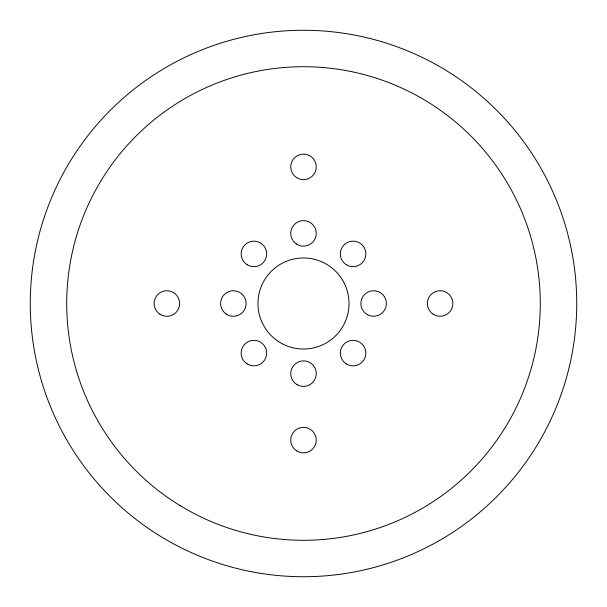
<?xml version="1.0" encoding="UTF-8"?>
<svg xmlns="http://www.w3.org/2000/svg" width="607" height="607" viewBox="0 0 607 607"><rect width="100%" height="100%" fill="white"/><g stroke="black" fill="none" stroke-linecap="round" stroke-linejoin="round"><path stroke-width="0.91" d="M278.302 341.43A45.54 45.54 0 0 0 348.949 306.36A45.54 45.54 0 0 0 283.249 262.71A45.54 45.54 0 0 0 278.302 341.43M247.193 363.927A12.747 12.747 0 0 0 266.655 353.486A12.747 12.747 0 0 0 247.884 341.855A12.747 12.747 0 0 0 247.193 363.927M297.127 384.671A12.747 12.747 0 0 0 316.247 373.631A12.747 12.747 0 0 0 297.127 362.584A12.747 12.747 0 0 0 297.127 384.671M346.369 363.927A12.747 12.747 0 0 0 365.831 353.486A12.747 12.747 0 0 0 347.06 341.855A12.747 12.747 0 0 0 346.369 363.927M367.25 314.54A12.747 12.747 0 0 0 386.378 303.5A12.747 12.747 0 0 0 367.25 292.46A12.747 12.747 0 0 0 367.25 314.54M346.369 264.751A12.747 12.747 0 0 0 365.831 254.31A12.747 12.747 0 0 0 347.06 242.671A12.747 12.747 0 0 0 346.369 264.751M296.444 243.991A12.747 12.747 0 0 0 316.224 234.173A12.747 12.747 0 0 0 297.832 221.95A12.747 12.747 0 0 0 296.444 243.991M247.193 264.751A12.747 12.747 0 0 0 266.655 254.31A12.747 12.747 0 0 0 247.884 242.671A12.747 12.747 0 0 0 247.193 264.751M226.312 314.123A12.747 12.747 0 0 0 246.101 304.304A12.747 12.747 0 0 0 227.701 292.081A12.747 12.747 0 0 0 226.312 314.123M157.744 534.6A273.226 273.226 0 0 0 576.521 314.176A273.226 273.226 0 0 0 176.235 61.724A273.226 273.226 0 0 0 157.744 534.6M296.573 177.593A12.747 12.747 0 0 0 316.232 167.532A12.747 12.747 0 0 0 297.696 155.536A12.747 12.747 0 0 0 296.573 177.593M433.186 314.206A12.747 12.747 0 0 0 452.845 304.145A12.747 12.747 0 0 0 434.308 292.149A12.747 12.747 0 0 0 433.186 314.206M296.573 450.819A12.747 12.747 0 0 0 316.232 440.758A12.747 12.747 0 0 0 297.696 428.762A12.747 12.747 0 0 0 296.573 450.819M159.96 314.206A12.747 12.747 0 0 0 179.619 304.145A12.747 12.747 0 0 0 161.083 292.149A12.747 12.747 0 0 0 159.96 314.206M180.097 505.601A236.798 236.798 0 0 0 540.222 309.327A236.798 236.798 0 0 0 190.181 95.58A236.798 236.798 0 0 0 180.097 505.601"/></g></svg>
